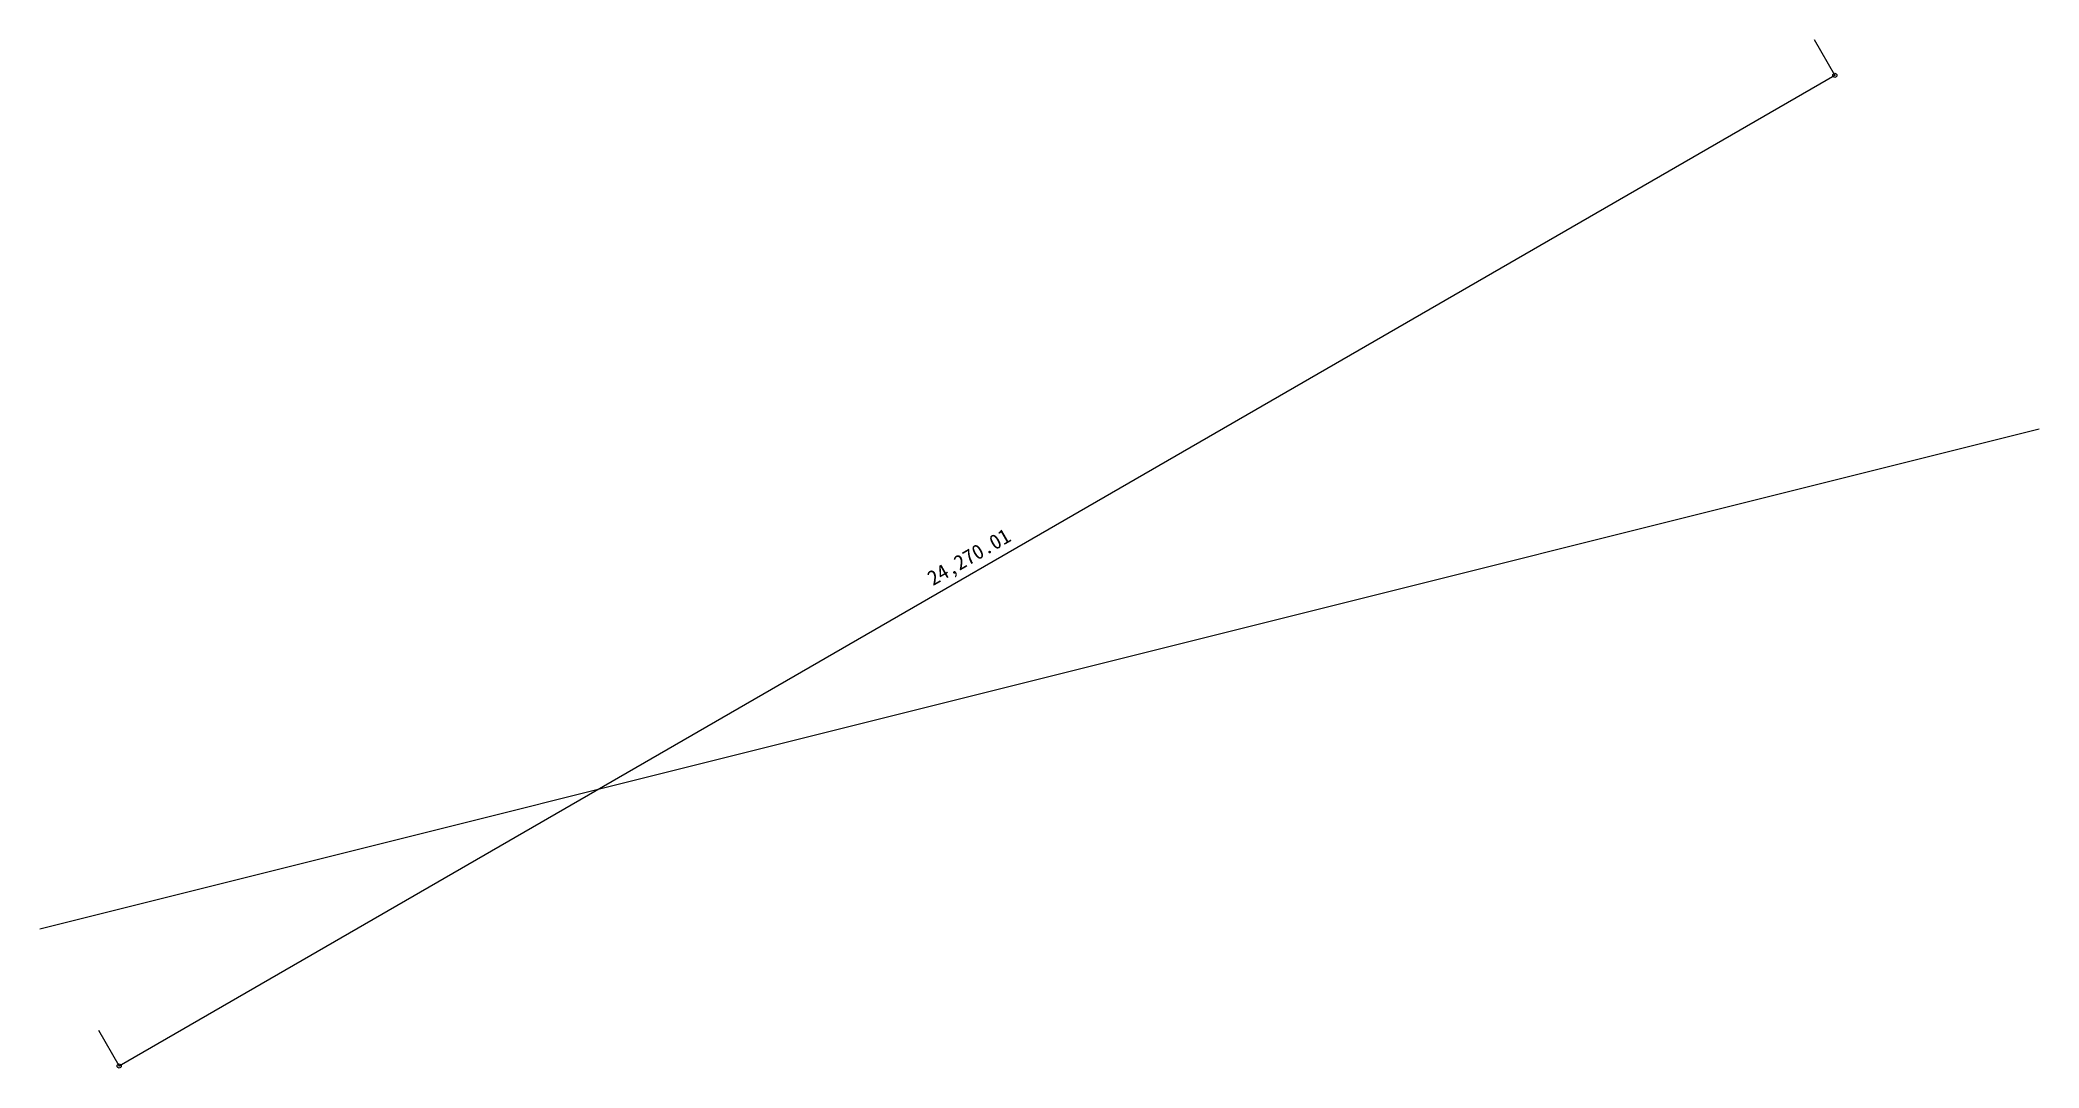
# Model space of a CAD drawing. Units: millimetres at full size, sheet at 1:100. Extents: x -15551 to 8939, y -17440 to -4847.
import ezdxf
from ezdxf.enums import TextEntityAlignment as Align

# ---------------------------------------------------------------- set-up
doc = ezdxf.new("R2010")
doc.units = ezdxf.units.MM
doc.header["$LTSCALE"] = 100
doc.header["$PDMODE"] = 32
doc.header["$PDSIZE"] = 50
doc.layers.add('0-0', color=4, linetype='Continuous')
doc.styles.add('ＭＳ ゴシック', font='')
doc.styles.get('ＭＳ ゴシック').set_extended_font_data('MS Gothic')

msp = doc.modelspace()

# ---------------------------------------------------------------- linework, layer by layer
at = {"layer": '0-0'}
for p, q in [((6437.6, -5280.1), (6187.6, -4847.1)), ((-14580.8, -17415.1), (6437.6, -5280.1)), ((-14580.8, -17415.1), (-14830.8, -16982.1))]:
    msp.add_line(p, q, dxfattribs=at)
at = {"layer": '0-0', "color": 7}
msp.add_line((-15551, -15734.7), (8938.8, -9612.2), dxfattribs=at)
at = {"layer": '0-0'}
for p in [(6437.6, -5280.1), (-14580.8, -17415.1)]:
    msp.add_point(p, dxfattribs=at)

# ---------------------------------------------------------------- texts
at = {"layer": '0-0', "style": 'ＭＳ ゴシック'}
msp.add_text('24,270.01', height=183.3, rotation=30, dxfattribs=at).set_placement((-4583.8, -11585.5), align=Align.BOTTOM_LEFT)

doc.saveas('drawing.dxf')
